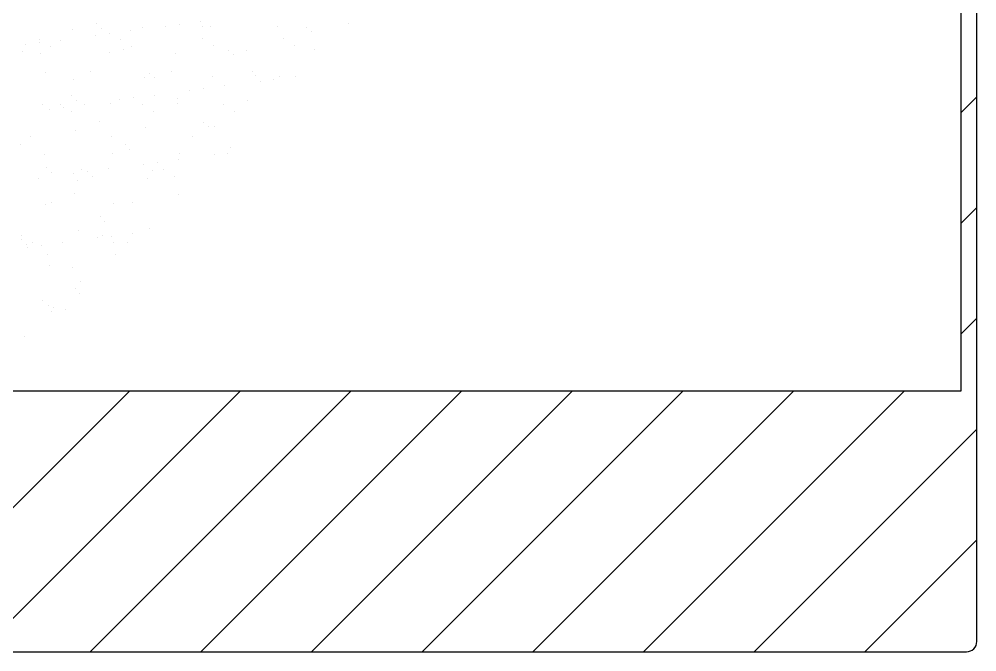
# Model space of a CAD drawing. Header units: inches. Extents: x 11.8 to 54.3, y 10.8 to 35.6.
# Drawn here: x 24.6485 to 24.832, y 26.6533 to 26.7745 of the extents above; entities that cross this region are included whole.
import ezdxf

# ---------------------------------------------------------------- set-up
doc = ezdxf.new("R2010")
doc.units = ezdxf.units.IN
doc.header["$MEASUREMENT"] = 0
doc.layers.add('02', color=2, linetype='Continuous')

msp = doc.modelspace()

# ---------------------------------------------------------------- linework, layer by layer
at = {"layer": '02'}
for p, q in [((24.82901, 26.70334), (24.82901, 27.25434)), ((24.83201, 26.65534), (24.83201, 27.25534)), ((24.66328, 26.77357), (24.66328, 26.77357)), ((24.67659, 26.77316), (24.67659, 26.77316)), ((24.67919, 26.77351), (24.67919, 26.77351)), ((24.68326, 26.77404), (24.68326, 26.77404)), ((24.68358, 26.77313), (24.68358, 26.77313)), ((24.68522, 26.77314), (24.68522, 26.77314)), ((24.71152, 26.77357), (24.71152, 26.77357)), ((24.65863, 26.77249), (24.65863, 26.77249)), ((24.66313, 26.77139), (24.66313, 26.77139)), ((24.6642, 26.77273), (24.6642, 26.77273)), ((24.66574, 26.77174), (24.66574, 26.77174)), ((24.6698, 26.77227), (24.6698, 26.77227)), ((24.67213, 26.77298), (24.67213, 26.77298)), ((24.69801, 26.77308), (24.69801, 26.77308)), ((24.70359, 26.77296), (24.70359, 26.77296)), ((24.70451, 26.77211), (24.70451, 26.77211)), ((24.64967, 26.76962), (24.64967, 26.76962)), ((24.65228, 26.76996), (24.65228, 26.76996)), ((24.6524, 26.77066), (24.6524, 26.77066)), ((24.65634, 26.7705), (24.65634, 26.7705)), ((24.66797, 26.77069), (24.66797, 26.77069)), ((24.68354, 26.77072), (24.68354, 26.77072)), ((24.69911, 26.77075), (24.69911, 26.77075)), ((24.64917, 26.76834), (24.64917, 26.76834)), ((24.6526, 26.76786), (24.6526, 26.76786)), ((24.65451, 26.76932), (24.65451, 26.76932)), ((24.66569, 26.76803), (24.66569, 26.76803)), ((24.66855, 26.76874), (24.66855, 26.76874)), ((24.67008, 26.76935), (24.67008, 26.76935)), ((24.67848, 26.76797), (24.67848, 26.76797)), ((24.68565, 26.76938), (24.68565, 26.76938)), ((24.68856, 26.76857), (24.68856, 26.76857)), ((24.68948, 26.76773), (24.68948, 26.76773)), ((24.69198, 26.76845), (24.69198, 26.76845)), ((24.70122, 26.76941), (24.70122, 26.76941)), ((24.70507, 26.76862), (24.70507, 26.76862)), ((24.65352, 26.76435), (24.65352, 26.76435)), ((24.6621, 26.76449), (24.6621, 26.76449)), ((24.67353, 26.76418), (24.67353, 26.76418)), ((24.67767, 26.76451), (24.67767, 26.76451)), ((24.69324, 26.76454), (24.69324, 26.76454)), ((24.65894, 26.76286), (24.65894, 26.76286)), ((24.67245, 26.76334), (24.67245, 26.76334)), ((24.67445, 26.76334), (24.67445, 26.76334)), ((24.68554, 26.76351), (24.68554, 26.76351)), ((24.69383, 26.76374), (24.69383, 26.76374)), ((24.69466, 26.7626), (24.69466, 26.7626)), ((24.69726, 26.76294), (24.69726, 26.76294)), ((24.69833, 26.76345), (24.69833, 26.76345)), ((24.70133, 26.76348), (24.70133, 26.76348)), ((24.6812, 26.76083), (24.6812, 26.76083)), ((24.6838, 26.76117), (24.6838, 26.76117)), ((24.68787, 26.7617), (24.68787, 26.7617)), ((24.6585, 26.75979), (24.6585, 26.75979)), ((24.65942, 26.75895), (24.65942, 26.75895)), ((24.66774, 26.75905), (24.66774, 26.75905)), ((24.67035, 26.7594), (24.67035, 26.7594)), ((24.67441, 26.75993), (24.67441, 26.75993)), ((24.6788, 26.75935), (24.6788, 26.75935)), ((24.6923, 26.75882), (24.6923, 26.75882)), ((24.82901, 26.75664), (24.83201, 26.75964)), ((24.65291, 26.75823), (24.65291, 26.75823)), ((24.65428, 26.75728), (24.65428, 26.75728)), ((24.65644, 26.75814), (24.65644, 26.75814)), ((24.65689, 26.75762), (24.65689, 26.75762)), ((24.65854, 26.7568), (24.65854, 26.7568)), ((24.66095, 26.75816), (24.66095, 26.75816)), ((24.666, 26.7584), (24.666, 26.7584)), ((24.67201, 26.75817), (24.67201, 26.75817)), ((24.67412, 26.75683), (24.67412, 26.75683)), ((24.67879, 26.75833), (24.67879, 26.75833)), ((24.68758, 26.7582), (24.68758, 26.7582)), ((24.68969, 26.75686), (24.68969, 26.75686)), ((24.66377, 26.75496), (24.66377, 26.75496)), ((24.68378, 26.75479), (24.68378, 26.75479)), ((24.65926, 26.75322), (24.65926, 26.75322)), ((24.67276, 26.75371), (24.67276, 26.75371)), ((24.6847, 26.75395), (24.6847, 26.75395)), ((24.68585, 26.75387), (24.68585, 26.75387)), ((24.65056, 26.75194), (24.65056, 26.75194)), ((24.66614, 26.75197), (24.66614, 26.75197)), ((24.68171, 26.75199), (24.68171, 26.75199)), ((24.64874, 26.75057), (24.64874, 26.75057)), ((24.66875, 26.7504), (24.66875, 26.7504)), ((24.66967, 26.74956), (24.66967, 26.74956)), ((24.68905, 26.74996), (24.68905, 26.74996)), ((24.65323, 26.74859), (24.65323, 26.74859)), ((24.66632, 26.74876), (24.66632, 26.74876)), ((24.67902, 26.74759), (24.67902, 26.74759)), ((24.67911, 26.7487), (24.67911, 26.7487)), ((24.68581, 26.74849), (24.68581, 26.74849)), ((24.68841, 26.74883), (24.68841, 26.74883)), ((24.65371, 26.74601), (24.65371, 26.74601)), ((24.66047, 26.74562), (24.66047, 26.74562)), ((24.66556, 26.74582), (24.66556, 26.74582)), ((24.67235, 26.74672), (24.67235, 26.74672)), ((24.67402, 26.74557), (24.67402, 26.74557)), ((24.67496, 26.74706), (24.67496, 26.74706)), ((24.67604, 26.74565), (24.67604, 26.74565)), ((24.6521, 26.74405), (24.6521, 26.74405)), ((24.65464, 26.74517), (24.65464, 26.74517)), ((24.65889, 26.74494), (24.65889, 26.74494)), ((24.6615, 26.74529), (24.6615, 26.74529)), ((24.66258, 26.74428), (24.66258, 26.74428)), ((24.67308, 26.74407), (24.67308, 26.74407)), ((24.67815, 26.74431), (24.67815, 26.74431)), ((24.65957, 26.74359), (24.65957, 26.74359)), ((24.65899, 26.74118), (24.65899, 26.74118)), ((24.67899, 26.74101), (24.67899, 26.74101)), ((24.65354, 26.73896), (24.65354, 26.73896)), ((24.6546, 26.73942), (24.6546, 26.73942)), ((24.66663, 26.73913), (24.66663, 26.73913)), ((24.67017, 26.73944), (24.67017, 26.73944)), ((24.82901, 26.73543), (24.83201, 26.73843)), ((24.66396, 26.73662), (24.66396, 26.73662)), ((24.66488, 26.73578), (24.66488, 26.73578)), ((24.64894, 26.73308), (24.64894, 26.73308)), ((24.65989, 26.73395), (24.65989, 26.73395)), ((24.66451, 26.7331), (24.66451, 26.7331)), ((24.66611, 26.73295), (24.66611, 26.73295)), ((24.67017, 26.73348), (24.67017, 26.73348)), ((24.67339, 26.73444), (24.67339, 26.73444)), ((24.64893, 26.73224), (24.64893, 26.73224)), ((24.64985, 26.73139), (24.64985, 26.73139)), ((24.65105, 26.73173), (24.65105, 26.73173)), ((24.65265, 26.73118), (24.65265, 26.73118)), ((24.65671, 26.73171), (24.65671, 26.73171)), ((24.6635, 26.7326), (24.6635, 26.7326)), ((24.66662, 26.73176), (24.66662, 26.73176)), ((24.66923, 26.73179), (24.66923, 26.73179)), ((24.65005, 26.73083), (24.65005, 26.73083)), ((24.65386, 26.72933), (24.65386, 26.72933)), ((24.66695, 26.72949), (24.66695, 26.72949)), ((24.6542, 26.7274), (24.6542, 26.7274)), ((24.65864, 26.7269), (24.65864, 26.7269)), ((24.6602, 26.72432), (24.6602, 26.72432)), ((24.65918, 26.72284), (24.65918, 26.72284)), ((24.6601, 26.722), (24.6601, 26.722)), ((24.65298, 26.72055), (24.65298, 26.72055)), ((24.65417, 26.71969), (24.65417, 26.71969)), ((24.65466, 26.71849), (24.65466, 26.71849)), ((24.65509, 26.71921), (24.65509, 26.71921)), ((24.65726, 26.71884), (24.65726, 26.71884)), ((24.82901, 26.71421), (24.83201, 26.71721)), ((24.64942, 26.71363), (24.64942, 26.71363)), ((24.06901, 26.70334), (24.82901, 26.70334)), ((24.61964, 26.65334), (24.66964, 26.70334)), ((24.64086, 26.65334), (24.69086, 26.70334)), ((24.66207, 26.65334), (24.71207, 26.70334)), ((24.68328, 26.65334), (24.73328, 26.70334)), ((24.70449, 26.65334), (24.75449, 26.70334)), ((24.72571, 26.65334), (24.77571, 26.70334)), ((24.74692, 26.65334), (24.79692, 26.70334)), ((24.76813, 26.65334), (24.81813, 26.70334)), ((24.78935, 26.65334), (24.83201, 26.696)), ((24.81056, 26.65334), (24.83201, 26.67479)), ((24.06801, 26.65334), (24.83001, 26.65334))]:
    msp.add_line(p, q, dxfattribs=at)
msp.add_arc((24.83001, 26.65534), 0.002, 270, 0, dxfattribs=at)

doc.saveas('drawing.dxf')
